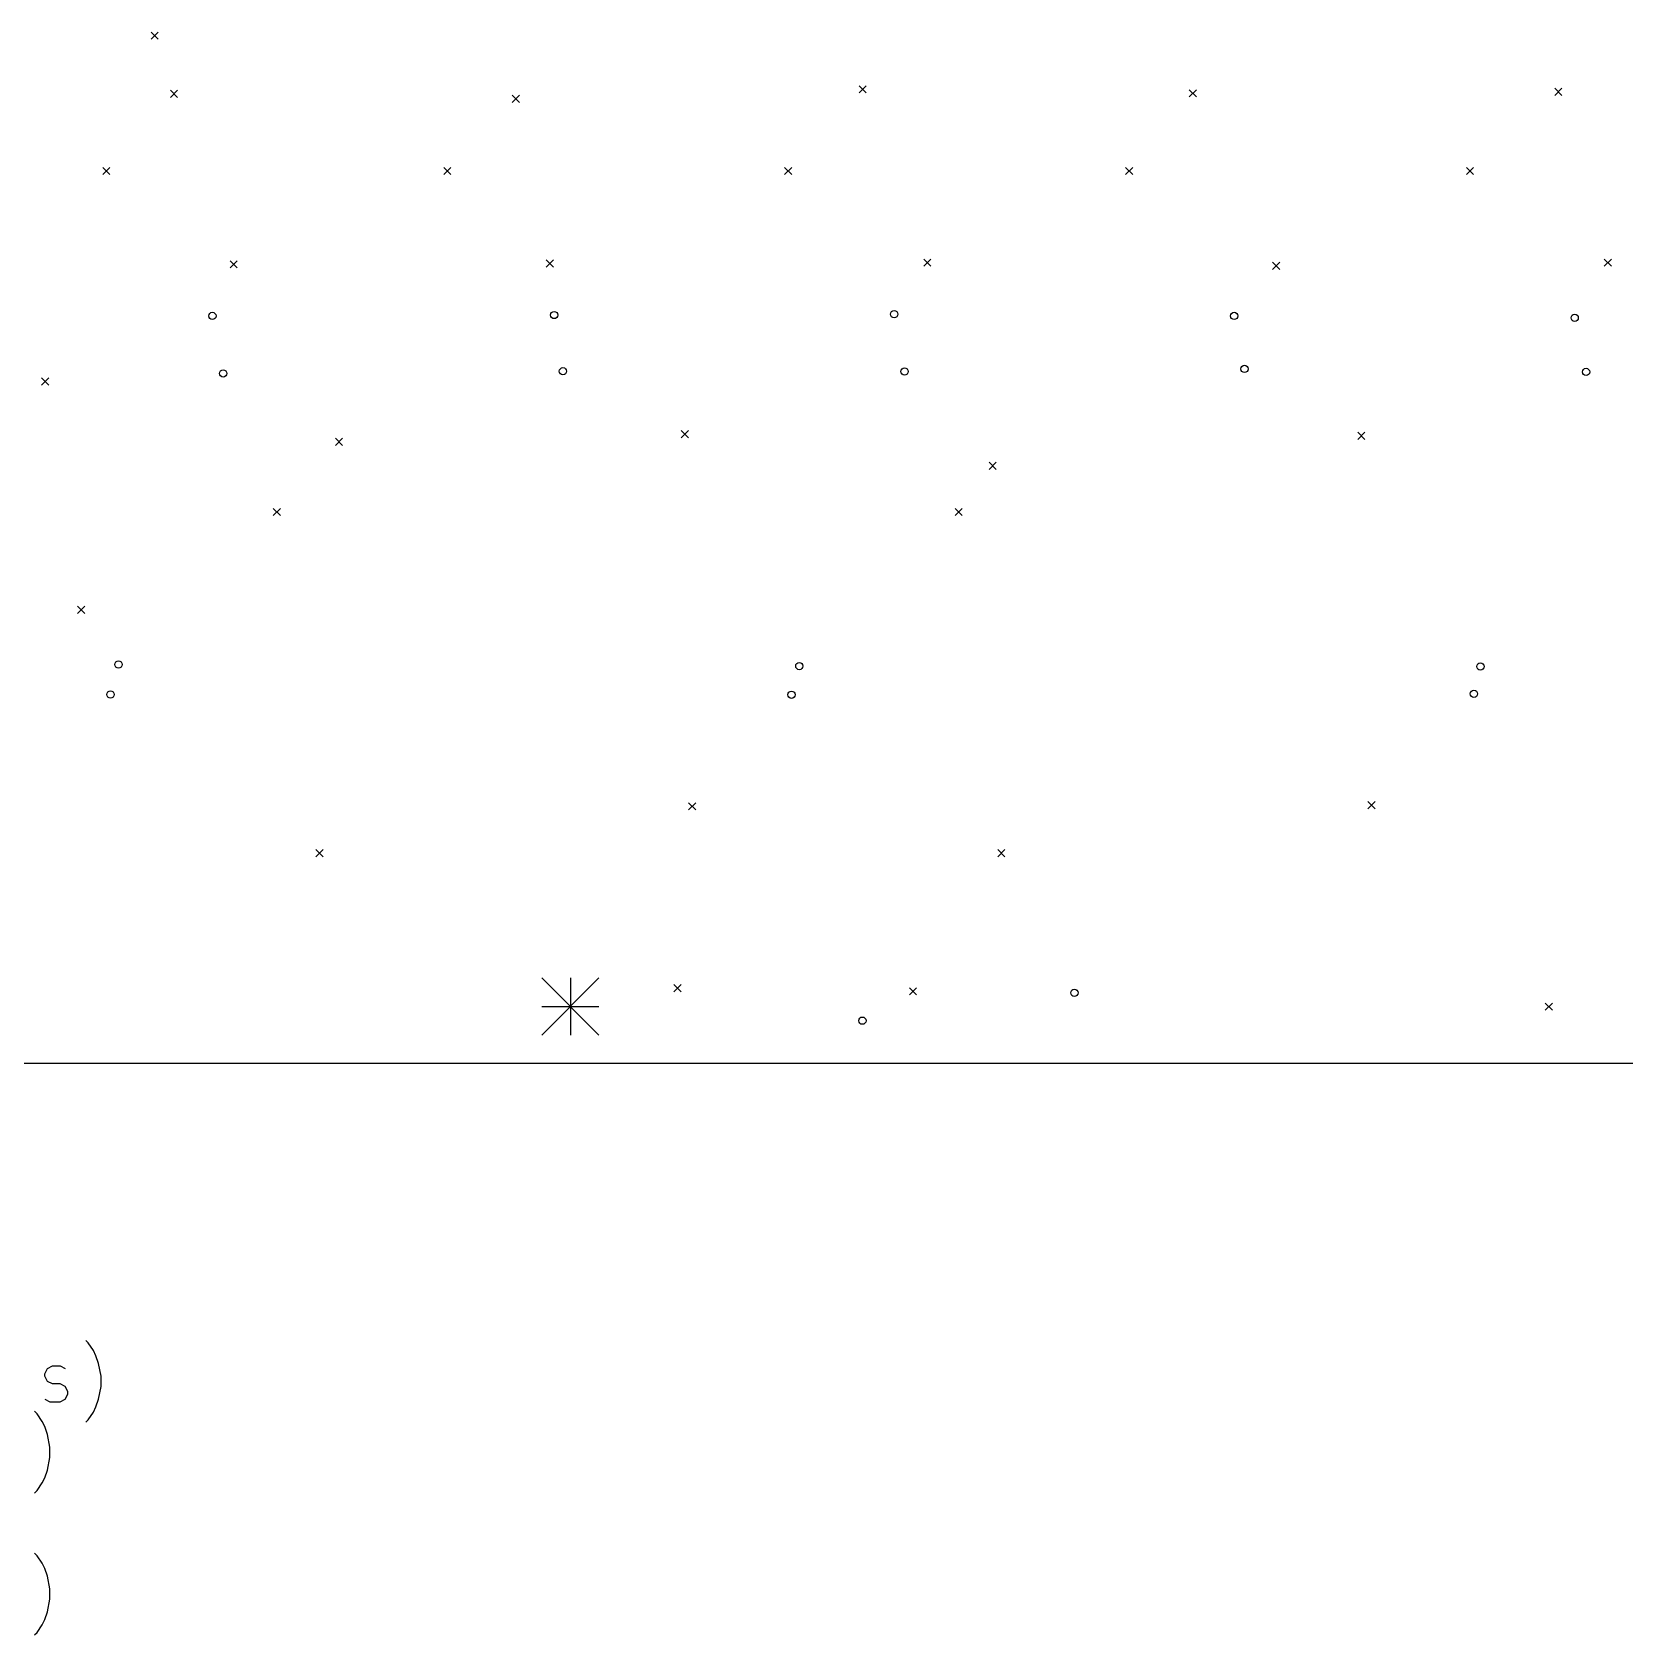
# Model space of a CAD drawing. Extents: x 16 to 378, y -238 to -52.
# Drawn here: x 108 to 197, y -234.3 to -144.8 of the extents above; entities that cross this region are included whole.
import ezdxf

# ---------------------------------------------------------------- set-up
doc = ezdxf.new("R2010")
doc.units = 0
doc.layers.add('BLACK', color=7, linetype='CONTINUOUS')

msp = doc.modelspace()

# ---------------------------------------------------------------- linework, layer by layer
at = {"layer": 'BLACK', "linetype": 'CONTINUOUS'}
for p, q in [((114.684, -144.798), (115.084, -145.198)), ((115.084, -144.798), (114.684, -145.198)), ((115.764, -148.047), (116.164, -148.447)), ((116.164, -148.047), (115.764, -148.447)), ((134.864, -148.326), (135.264, -148.726)), ((135.264, -148.326), (134.864, -148.726)), ((154.245, -147.793), (154.645, -148.193)), ((154.645, -147.793), (154.245, -148.193)), ((172.698, -148.022), (173.098, -148.422)), ((173.098, -148.022), (172.698, -148.422)), ((193.119, -147.933), (193.519, -148.333)), ((193.519, -147.933), (193.119, -148.333)), ((111.985, -152.359), (112.385, -152.759)), ((112.385, -152.359), (111.985, -152.759)), ((131.035, -152.359), (131.435, -152.759)), ((131.435, -152.359), (131.035, -152.759)), ((150.085, -152.359), (150.485, -152.759)), ((150.485, -152.359), (150.085, -152.759)), ((169.135, -152.359), (169.535, -152.759)), ((169.535, -152.359), (169.135, -152.759)), ((188.185, -152.359), (188.585, -152.759)), ((188.585, -152.359), (188.185, -152.759)), ((119.094, -157.57), (119.494, -157.97)), ((119.494, -157.57), (119.094, -157.97)), ((136.764, -157.526), (137.164, -157.926)), ((137.164, -157.526), (136.764, -157.926)), ((157.859, -157.483), (158.259, -157.883)), ((158.259, -157.483), (157.859, -157.883)), ((195.885, -157.483), (196.285, -157.883)), ((196.285, -157.483), (195.885, -157.883)), ((177.349, -157.656), (177.749, -158.056)), ((177.749, -157.656), (177.349, -158.056)), ((108.563, -164.118), (108.963, -164.518)), ((108.963, -164.118), (108.563, -164.518)), ((144.313, -167.059), (144.713, -167.459)), ((144.713, -167.059), (144.313, -167.459)), ((182.108, -167.148), (182.508, -167.548)), ((182.508, -167.148), (182.108, -167.548)), ((124.984, -167.491), (125.384, -167.891)), ((125.384, -167.491), (124.984, -167.891)), ((161.509, -168.824), (161.909, -169.224)), ((161.909, -168.824), (161.509, -169.224)), ((121.51, -171.409), (121.91, -171.809)), ((121.91, -171.409), (121.51, -171.809)), ((159.61, -171.409), (160.01, -171.809)), ((160.01, -171.409), (159.61, -171.809)), ((110.577, -176.874), (110.977, -177.274)), ((110.977, -176.874), (110.577, -177.274)), ((144.72, -187.849), (145.12, -188.249)), ((145.12, -187.849), (144.72, -188.249)), ((182.68, -187.785), (183.08, -188.185)), ((183.08, -187.785), (182.68, -188.185)), ((123.891, -190.459), (124.291, -190.859)), ((124.291, -190.459), (123.891, -190.859)), ((161.991, -190.459), (162.391, -190.859)), ((162.391, -190.459), (161.991, -190.859)), ((136.512, -197.631), (139.713, -200.831)), ((139.713, -197.631), (136.512, -200.831)), ((138.112, -197.631), (138.112, -200.831)), ((143.904, -198.001), (144.304, -198.401)), ((144.304, -198.001), (143.904, -198.401)), ((157.062, -198.179), (157.462, -198.579)), ((157.462, -198.179), (157.062, -198.579)), ((136.512, -199.231), (139.713, -199.231)), ((192.591, -199.033), (192.991, -199.433)), ((192.991, -199.033), (192.591, -199.433)), ((374.65, -202.406), (22.225, -202.406)), ((111.175, -218.023), (111.032, -217.88)), ((111.461, -218.451), (111.175, -218.023)), ((111.604, -218.737), (111.461, -218.451)), ((108.889, -219.451), (109.175, -219.308)), ((109.175, -219.308), (109.604, -219.308)), ((109.604, -219.308), (109.889, -219.451)), ((111.746, -219.166), (111.604, -218.737)), ((111.889, -219.88), (111.746, -219.166)), ((108.746, -219.737), (108.889, -219.451)), ((108.746, -219.88), (108.746, -219.737)), ((108.889, -220.166), (108.746, -219.88)), ((109.175, -220.308), (108.889, -220.166)), ((111.889, -220.451), (111.889, -219.88)), ((109.604, -220.308), (109.175, -220.308)), ((109.889, -220.451), (109.604, -220.308)), ((110.032, -220.737), (109.889, -220.451)), ((109.889, -221.166), (110.032, -220.88)), ((110.032, -220.88), (110.032, -220.737)), ((111.746, -221.166), (111.889, -220.451)), ((108.318, -221.983), (108.175, -221.84)), ((108.604, -222.411), (108.318, -221.983)), ((108.746, -221.166), (109.032, -221.308)), ((109.032, -221.308), (109.604, -221.308)), ((109.604, -221.308), (109.889, -221.166)), ((111.175, -222.308), (111.461, -221.88)), ((111.461, -221.88), (111.604, -221.594)), ((111.604, -221.594), (111.746, -221.166)), ((108.746, -222.697), (108.604, -222.411)), ((108.889, -223.126), (108.746, -222.697)), ((111.032, -222.451), (111.175, -222.308)), ((109.032, -223.84), (108.889, -223.126)), ((108.889, -225.126), (109.032, -224.411)), ((109.032, -224.411), (109.032, -223.84)), ((108.604, -225.84), (108.746, -225.554)), ((108.746, -225.554), (108.889, -225.126)), ((108.175, -226.411), (108.318, -226.268)), ((108.318, -226.268), (108.604, -225.84)), ((108.318, -229.903), (108.175, -229.76)), ((108.604, -230.331), (108.318, -229.903)), ((108.746, -230.617), (108.604, -230.331)), ((108.889, -231.046), (108.746, -230.617)), ((109.032, -231.76), (108.889, -231.046)), ((109.032, -232.331), (109.032, -231.76)), ((108.889, -233.046), (109.032, -232.331)), ((108.604, -233.76), (108.746, -233.474)), ((108.746, -233.474), (108.889, -233.046)), ((108.175, -234.331), (108.318, -234.188)), ((108.318, -234.188), (108.604, -233.76))]:
    msp.add_line(p, q, dxfattribs=at)
at = {"layer": 'BLACK'}
for centre in [(118.11, -160.655), (137.211, -160.604), (156.21, -160.553), (175.209, -160.655), (194.234, -160.757), (118.709, -163.866), (137.698, -163.744), (156.789, -163.759), (175.783, -163.617), (194.869, -163.784), (112.867, -180.122), (150.906, -180.213), (188.966, -180.238), (112.415, -181.798), (150.466, -181.813), (188.605, -181.767), (166.279, -198.465), (154.432, -200.02)]:
    msp.add_circle(centre, 0.2032, dxfattribs=at)

doc.saveas('drawing.dxf')
